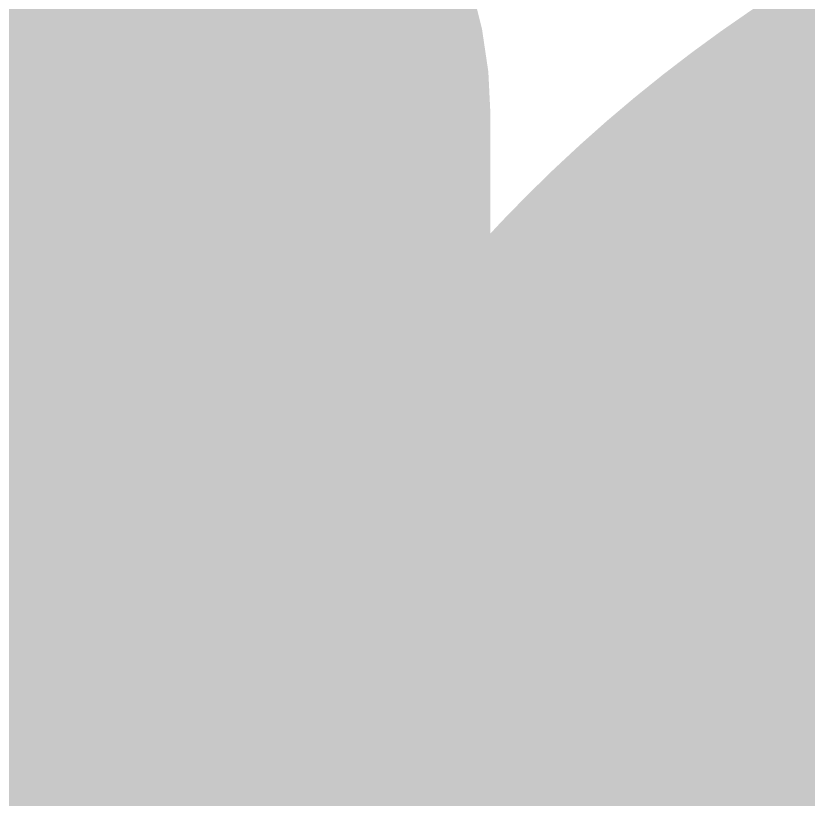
# Model space of a CAD drawing. Header units: inches. Extents: x -3 to 191, y -18 to 93.
# Drawn here: x 122.3862 to 122.5436, y 42.3922 to 42.5477 of the extents above; entities that cross this region are included whole.
import ezdxf

# ---------------------------------------------------------------- set-up
doc = ezdxf.new("R2010")
doc.units = ezdxf.units.IN
for name, color, linetype in [('Bottom Layer', 5, 'Continuous'), ('GND 1', 90, 'Continuous'), ('GND 2', 156, 'Continuous'), ('Mechanical 13', 56, 'Continuous'), ('PWR', 16, 'Continuous'), ('Signal L4', 76, 'Continuous'), ('Top Layer', 1, 'Continuous')]:
    doc.layers.add(name, color=color, linetype=linetype)

# ---------------------------------------------------------------- blocks, each defined once
blk = doc.blocks.new('RES_0805_218')
at = {"layer": 'Mechanical 13'}
for points in [[(1.778, 1.143, 0.175, 0.175, 0), (-1.778, 1.143, 0.175, 0.175, 0)], [(1.778, -1.143, 0.175, 0.175, 0), (1.778, 1.143, 0.175, 0.175, 0)]]:
    blk.add_lwpolyline(points, format="xyseb", dxfattribs=at)
blk.add_lwpolyline([(1.73425, 1.143, 0.0875, 0.0875, 1), (1.82175, 1.143, 0.0875, 0.0875, 1)], format="xyseb", close=True, dxfattribs=at)
blk.add_lwpolyline([(1.73425, 1.143, 0.0875, 0.0875, 1), (1.82175, 1.143, 0.0875, 0.0875, 1)], format="xyseb", close=True, dxfattribs=at)
blk = doc.blocks.new('RES_0805_220')
at = {"layer": 'Mechanical 13'}
for points in [[(1.778, 1.143, 0.175, 0.175, 0), (-1.778, 1.143, 0.175, 0.175, 0)], [(-1.778, -1.143, 0.175, 0.175, 0), (-1.778, 1.143, 0.175, 0.175, 0)]]:
    blk.add_lwpolyline(points, format="xyseb", dxfattribs=at)
blk.add_lwpolyline([(-1.82175, 1.143, 0.0875, 0.0875, 1), (-1.73425, 1.143, 0.0875, 0.0875, 1)], format="xyseb", close=True, dxfattribs=at)
blk.add_lwpolyline([(-1.82175, 1.143, 0.0875, 0.0875, 1), (-1.73425, 1.143, 0.0875, 0.0875, 1)], format="xyseb", close=True, dxfattribs=at)

msp = doc.modelspace()

# ---------------------------------------------------------------- hatches: boundary and pattern name
at = {"layer": 'Bottom Layer'}
h = msp.add_hatch(color=5, dxfattribs=at)
edge = h.paths.add_edge_path()
edge.add_arc((122.7, 42.3), 0.3, 0, 360)
at = {"layer": 'GND 1'}
h = msp.add_hatch(color=90, dxfattribs=at)
edge = h.paths.add_edge_path()
edge.add_arc((122.7, 42.3), 0.3, 0, 360)
at = {"layer": 'GND 2'}
h = msp.add_hatch(color=156, dxfattribs=at)
edge = h.paths.add_edge_path()
edge.add_arc((122.7, 42.3), 0.3, 0, 360)
at = {"layer": 'PWR'}
h = msp.add_hatch(color=16, dxfattribs=at)
edge = h.paths.add_edge_path()
edge.add_arc((122.7, 42.3), 0.3, 0, 360)
at = {"layer": 'Signal L4'}
h = msp.add_hatch(color=76, dxfattribs=at)
edge = h.paths.add_edge_path()
edge.add_arc((122.7, 42.3), 0.3, 0, 360)
at = {"layer": 'Top Layer'}
h = msp.add_hatch(color=1, dxfattribs=at)
edge = h.paths.add_edge_path()
edge.add_arc((122.7, 42.3), 0.3, 0, 360)

# ---------------------------------------------------------------- block references
at = {"rotation": 270}
for name, p in [('RES_0805_218', (121.25001, 44.35)), ('RES_0805_220', (121.25001, 40.74999))]:
    msp.add_blockref(name, p, dxfattribs=at)

doc.saveas('drawing.dxf')
